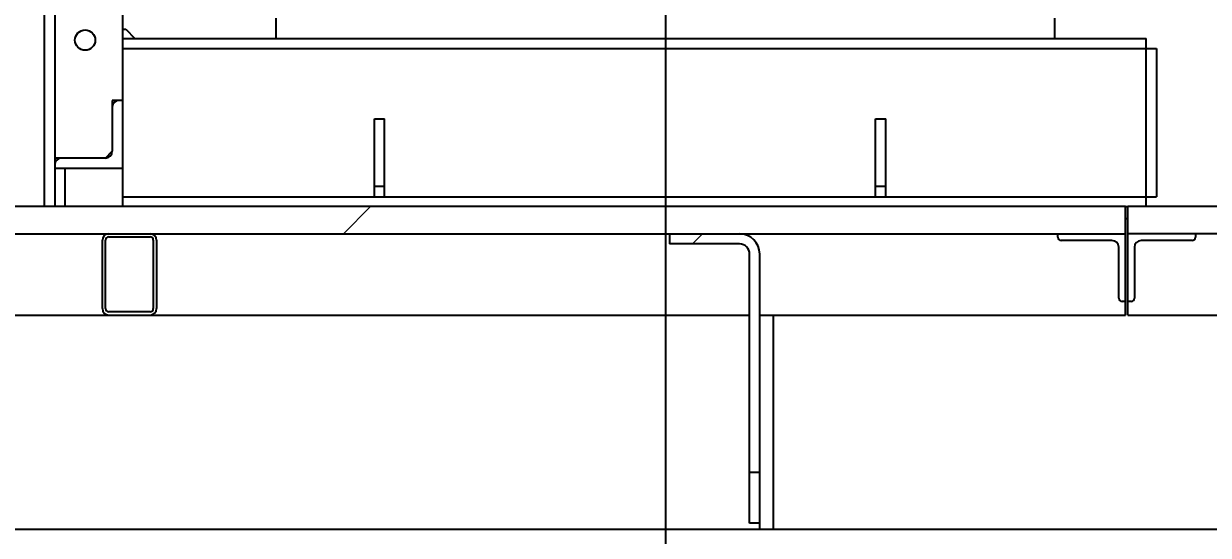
# Model space of a CAD drawing. Header units: millimetres. Extents: x 1293 to 41893, y 1011 to 26911.
# Drawn here: x 30032 to 30773, y 6471 to 6790 of the extents above; entities that cross this region are included whole.
import ezdxf

# ---------------------------------------------------------------- set-up
doc = ezdxf.new("R2010")
doc.units = ezdxf.units.MM
doc.header["$LTSCALE"] = 50
doc.layers.add('CAPA_1', color=7, linetype='Continuous')
doc.layers.add('STRUC', color=4, linetype='Continuous')
doc.styles.add('SLDTEXTSTYLE0', font='TXT', dxfattribs={"width": 0.75})
doc.dimstyles.new('SLDDIMSTYLE0', dxfattribs={"dimtxt": 100, "dimasz": 100, "dimexe": 0, "dimexo": 0.0625, "dimgap": 25, "dimtad": 2, "dimdec": 0, "dimlfac": 1.5, "dimrnd": 1e-09, "dimzin": 12, "dimdsep": 46, "dimtxsty": 'SLDTEXTSTYLE0', "dimsah": 1, "dimcen": 0.09, "dimadec": 0, "dimazin": 3, "dimtfac": 1, "dimtdec": 0, "dimtofl": 0, "dimtmove": 0, "dimatfit": 3, "dimfxl": 1, "dimfrac": 2, "dimtolj": 1, "dimtzin": 12, "dimarcsym": 0})

# ---------------------------------------------------------------- blocks, each defined once
blk = doc.blocks.new('_D_34')
at = {"layer": 'CAPA_1', "transparency": 16777216}
for p, q in [((29824.99, 6979.97), (29824.99, 7372.75)), ((30369.98, 6979.97), (29774.99, 6979.97)), ((29824.99, 6979.97), (29824.99, 6676.03))]:
    blk.add_line(p, q, dxfattribs=at)
for points in [[(29824.99, 6979.97), (29809.61, 6879.97), (29840.38, 6879.97)], [(29824.99, 6676.03), (29840.38, 6776.03), (29809.61, 6776.03)]]:
    blk.add_solid(points, dxfattribs=at)
at = {"layer": 'CAPA_1', "transparency": 16777216, "insert": (29696.09, 7151.09), "char_height": 100, "attachment_point": 1, "rotation": 90, "style": 'SLDTEXTSTYLE0'}
blk.add_mtext('456', dxfattribs=at)
blk = doc.blocks.new('_D_35')
at = {"layer": 'CAPA_1', "transparency": 16777216}
for p, q in [((30433.48, 6916.47), (30433.48, 4682.7)), ((29628.31, 5040.86), (29628.31, 4682.7)), ((29628.31, 4732.7), (30433.48, 4732.7))]:
    blk.add_line(p, q, dxfattribs=at)
for points in [[(29628.31, 4732.7), (29728.31, 4717.31), (29728.31, 4748.08)], [(30433.48, 4732.7), (30333.48, 4748.08), (30333.48, 4717.31)]]:
    blk.add_solid(points, dxfattribs=at)
at = {"layer": 'CAPA_1', "transparency": 16777216, "insert": (29883.11, 4861.6), "char_height": 100, "attachment_point": 1, "style": 'SLDTEXTSTYLE0'}
blk.add_mtext('1208', dxfattribs=at)
blk = doc.blocks.new('_D_36')
at = {"layer": 'CAPA_1', "transparency": 16777216}
for p, q in [((30433.48, 6916.47), (30433.48, 4682.7)), ((31494.97, 5040.86), (31494.97, 4682.7)), ((30433.48, 4732.7), (31494.97, 4732.7))]:
    blk.add_line(p, q, dxfattribs=at)
for points in [[(30433.48, 4732.7), (30533.48, 4717.31), (30533.48, 4748.08)], [(31494.97, 4732.7), (31394.97, 4748.08), (31394.97, 4717.31)]]:
    blk.add_solid(points, dxfattribs=at)
at = {"layer": 'CAPA_1', "transparency": 16777216, "insert": (30816.45, 4861.6), "char_height": 100, "attachment_point": 1, "style": 'SLDTEXTSTYLE0'}
blk.add_mtext('1592', dxfattribs=at)

msp = doc.modelspace()

# ---------------------------------------------------------------- hatches: boundary and pattern name
at = {"layer": 'CAPA_1', "linetype": 'Continuous', "lineweight": 18}
h = msp.add_hatch(dxfattribs=at)
h.set_pattern_fill('ANSI34', color=256, scale=50, style=0)
h.paths.add_polyline_path([(30721.1608899, 6659.0981266), (30721.1608899, 6676.0314599), (29536.8442232, 6676.0314599), (29536.8442232, 6659.0981266)], flags=0)
h = msp.add_hatch(dxfattribs=at)
h.set_pattern_fill('ANSI34', color=256, scale=50, style=0)
h.paths.add_polyline_path([(32835.610707, 6659.0981266), (32835.610707, 6676.0314599), (30722.4942232, 6676.0314599), (30722.4942232, 6659.0981266)], flags=0)
h = msp.add_hatch(dxfattribs=at)
h.set_pattern_fill('ANSI32', color=256, scale=50, angle=3e-322, style=0)
edge = h.paths.add_edge_path(flags=0)
edge.add_arc((30111.3635566, 6612.3621266), 4.064, 270, 360)
edge.add_line((30115.4275566, 6612.3621266), (30115.4275566, 6655.0341266))
edge.add_arc((30111.3635566, 6655.0341266), 4.064, 0, 90)
edge.add_line((30111.3635566, 6659.0981266), (30085.6248899, 6659.0981266))
edge.add_arc((30085.6248899, 6655.0341266), 4.064, 90, 180)
edge.add_line((30081.5608899, 6655.0341266), (30081.5608899, 6612.3621266))
edge.add_arc((30085.6248899, 6612.3621266), 4.064, 180, 270)
edge.add_line((30085.6248899, 6608.2981266), (30111.3635566, 6608.2981266))
edge = h.paths.add_edge_path(flags=0)
edge.add_line((30111.3635566, 6610.3301266), (30085.6248899, 6610.3301266))
edge.add_arc((30085.6248899, 6612.3621266), 2.032, 180, 270, ccw=False)
edge.add_line((30083.5928899, 6612.3621266), (30083.5928899, 6655.0341266))
edge.add_arc((30085.6248899, 6655.0341266), 2.032, 90, 180, ccw=False)
edge.add_line((30085.6248899, 6657.0661266), (30111.3635566, 6657.0661266))
edge.add_arc((30111.3635566, 6655.0341266), 2.032, 0, 90, ccw=False)
edge.add_line((30113.3955566, 6655.0341266), (30113.3955566, 6612.3621266))
edge.add_arc((30111.3635566, 6612.3621266), 2.032, 270, 360, ccw=False)
h = msp.add_hatch(dxfattribs=at)
h.set_pattern_fill('ANSI32', color=256, scale=50, angle=3e-322, style=0)
edge = h.paths.add_edge_path(flags=0)
edge.add_line((30486.1442232, 6646.3981266), (30486.1442232, 6510.1686002))
edge.add_line((30486.1442232, 6510.1686002), (30492.4942232, 6510.1686002))
edge.add_line((30492.4942232, 6510.1686002), (30492.4942232, 6646.3981266))
edge.add_arc((30479.7942232, 6646.3981266), 12.7, 0, 90)
edge.add_line((30479.7942232, 6659.0981266), (30436.1442232, 6659.0981266))
edge.add_line((30436.1442232, 6659.0981266), (30436.1442232, 6652.7481266))
edge.add_line((30436.1442232, 6652.7481266), (30479.7942232, 6652.7481266))
edge.add_arc((30479.7942232, 6646.3981266), 6.35, 0, 90, ccw=False)
h = msp.add_hatch(dxfattribs=at)
h.set_pattern_fill('ANSI32', color=256, scale=50, angle=3e-322, style=0)
edge = h.paths.add_edge_path(flags=0)
edge.add_line((30716.9275566, 6650.6314599), (30716.9275566, 6618.8780732))
edge.add_arc((30719.0408366, 6618.8780732), 2.11328, 180, 270)
edge.add_line((30719.0408366, 6616.7647932), (30721.1608899, 6616.7647932))
edge.add_line((30721.1608899, 6616.7647932), (30721.1608899, 6659.0981266))
edge.add_line((30721.1608899, 6659.0981266), (30678.8275566, 6659.0981266))
edge.add_line((30678.8275566, 6659.0981266), (30678.8275566, 6656.9780732))
edge.add_arc((30680.9408366, 6656.9780732), 2.11328, 180, 270)
edge.add_line((30680.9408366, 6654.8647932), (30712.6942232, 6654.8647932))
edge.add_arc((30712.6942232, 6650.6314599), 4.2333333, 0, 90, ccw=False)
h = msp.add_hatch(dxfattribs=at)
h.set_pattern_fill('ANSI32', color=256, scale=50, angle=3e-322, style=0)
edge = h.paths.add_edge_path(flags=0)
edge.add_line((30722.4942232, 6659.0981266), (30722.4942232, 6616.7647932))
edge.add_line((30722.4942232, 6616.7647932), (30724.6142766, 6616.7647932))
edge.add_arc((30724.6142766, 6618.8780732), 2.11328, 270, 360)
edge.add_line((30726.7275566, 6618.8780732), (30726.7275566, 6650.6314599))
edge.add_arc((30730.9608899, 6650.6314599), 4.2333333, 90, 180, ccw=False)
edge.add_line((30730.9608899, 6654.8647932), (30762.7142766, 6654.8647932))
edge.add_arc((30762.7142766, 6656.9780732), 2.11328, 270, 360)
edge.add_line((30764.8275566, 6656.9780732), (30764.8275566, 6659.0981266))
edge.add_line((30764.8275566, 6659.0981266), (30722.4942232, 6659.0981266))

# ---------------------------------------------------------------- linework, layer by layer
at = {"color": 7, "linetype": 'Continuous', "lineweight": 25}
for p, q in [((30190.1442168, 6781.0021266), (30190.1442168, 6793.7021266)), ((30676.8108834, 6793.7021266), (30676.8108834, 6781.0021266)), ((30094.0942232, 6786.8214599), (30096.1442168, 6786.8214599)), ((30096.1442168, 6786.8214599), (30101.9001489, 6781.0021266)), ((30094.0942232, 6781.0021266), (30734.1442168, 6781.0021266)), ((30734.1442168, 6676.0314599), (30734.1442168, 6781.0021266)), ((30094.0942232, 6774.8214599), (30740.4942168, 6774.8214599)), ((30740.4942168, 6774.8214599), (30740.4942168, 6682.1961266)), ((30251.6025501, 6682.1961266), (30251.6025501, 6730.9641266)), ((30251.6025501, 6730.9641266), (30257.9525501, 6730.9641266)), ((30257.9525501, 6682.1961266), (30257.9525501, 6730.9641266)), ((30564.9358834, 6730.9641266), (30571.2858834, 6730.9641266)), ((30564.9358834, 6682.1961266), (30564.9358834, 6730.9641266)), ((30571.2858834, 6682.1961266), (30571.2858834, 6730.9641266)), ((30251.6025501, 6688.8627932), (30257.9525501, 6688.8627932)), ((30564.9358834, 6688.8627932), (30571.2858834, 6688.8627932)), ((30094.0942232, 6682.1961266), (30740.4942168, 6682.1961266)), ((30721.1608899, 6676.0314599), (29536.8442232, 6676.0314599)), ((30721.1608899, 6608.2981266), (30721.1608899, 6676.0314599)), ((32835.610707, 6676.0314599), (30722.4942232, 6676.0314599)), ((30722.4942232, 6608.2981266), (30722.4942232, 6676.0314599)), ((29530.1775566, 6659.0981266), (30721.1608899, 6659.0981266)), ((30436.1442232, 6659.0981266), (30436.1442232, 6652.7481266)), ((30678.8275566, 6656.9780732), (30678.8275566, 6659.0981266)), ((32835.610707, 6659.0981266), (30722.4942232, 6659.0981266)), ((30764.8275566, 6659.0981266), (30764.8275566, 6656.9780732)), ((30081.5608899, 6612.3621266), (30081.5608899, 6655.0341266)), ((30083.5928899, 6612.3621266), (30083.5928899, 6655.0341266)), ((30085.6248899, 6657.0661266), (30111.3635566, 6657.0661266)), ((30113.3955566, 6655.0341266), (30113.3955566, 6612.3621266)), ((30115.4275566, 6655.0341266), (30115.4275566, 6612.3621266)), ((30479.7942232, 6652.7481266), (30436.1442232, 6652.7481266)), ((30712.6942232, 6654.8647932), (30680.9408366, 6654.8647932)), ((30716.9275566, 6618.8780732), (30716.9275566, 6650.6314599)), ((30726.7275566, 6650.6314599), (30726.7275566, 6618.8780732)), ((30762.7142766, 6654.8647932), (30730.9608899, 6654.8647932)), ((30486.1442232, 6478.2981266), (30486.1442232, 6646.3981266)), ((30492.4942232, 6478.2981266), (30492.4942232, 6646.3981266)), ((30721.1608899, 6616.7647932), (30719.0408366, 6616.7647932)), ((30724.6142766, 6616.7647932), (30722.4942232, 6616.7647932)), ((29759.1608899, 6608.2981266), (30486.1442232, 6608.2981266)), ((30111.3635566, 6610.3301266), (30085.6248899, 6610.3301266)), ((30492.4942232, 6608.2981266), (30721.1608899, 6608.2981266)), ((30722.4942232, 6608.2981266), (30999.4775566, 6608.2981266)), ((30486.1442232, 6510.1686002), (30492.4942232, 6510.1686002)), ((30492.4942232, 6478.2981266), (30486.1442232, 6478.2981266))]:
    msp.add_line(p, q, dxfattribs=at)
for centre, radius, start, end in [((30085.6248899, 6655.0341266), 4.064, 90, 180), ((30111.3635566, 6655.0341266), 4.064, 0, 90), ((30479.7942232, 6646.3981266), 12.7, 0, 90), ((30085.6248899, 6655.0341266), 2.032, 90, 180), ((30111.3635566, 6655.0341266), 2.032, 0, 90), ((30479.7942232, 6646.3981266), 6.35, 0, 90), ((30680.9408366, 6656.9780732), 2.11328, 180, 270), ((30712.6942232, 6650.6314599), 4.2333333, 0, 90), ((30730.9608899, 6650.6314599), 4.2333333, 90, 180), ((30762.7142766, 6656.9780732), 2.11328, 270, 0), ((30719.0408366, 6618.8780732), 2.11328, 180, 270), ((30724.6142766, 6618.8780732), 2.11328, 270, 0), ((30085.6248899, 6612.3621266), 4.064, 180, 270), ((30085.6248899, 6612.3621266), 2.032, 180, 270), ((30111.3635566, 6612.3621266), 4.064, 270, 0), ((30111.3635566, 6612.3621266), 2.032, 270, 0)]:
    msp.add_arc(centre, radius, start, end, dxfattribs=at)
at = {"layer": 'STRUC', "linetype": 'Continuous', "lineweight": 25}
for p, q in [((30094.0942232, 6913.3487932), (30094.0942232, 6676.0314599)), ((30051.7608899, 6906.9987932), (30051.7608899, 6676.0314599)), ((30045.4108899, 6676.0314599), (30045.4108899, 6842.6821266)), ((30094.0942232, 6742.3487932), (30087.7442232, 6742.3487932)), ((30087.7442232, 6742.3487932), (30087.7442232, 6710.5987932)), ((30083.5108899, 6706.3654599), (30087.7442232, 6710.5987932)), ((30083.5108899, 6706.3654599), (30051.7608899, 6706.3654599)), ((30051.7608899, 6700.0154599), (30094.0942232, 6700.0154599)), ((30058.1108899, 6700.0154599), (30058.1108899, 6676.0314599)), ((30721.1608899, 6676.0154599), (30722.4942232, 6676.0154599)), ((30721.1608899, 6668.5647932), (30722.4942232, 6668.5647932)), ((30492.5608899, 6474.5087932), (30492.5608899, 6608.2981266)), ((30501.0275566, 6474.5087932), (30501.0275566, 6608.2981266)), ((29523.8275566, 6474.5087932), (32835.610707, 6474.5087932))]:
    msp.add_line(p, q, dxfattribs=at)
msp.add_circle((30070.7608899, 6780.0154599), 6.35, dxfattribs=at)
for centre, start, end in [((30091.9775566, 6738.1154599), 90, 180), ((30083.5108899, 6710.5987932), 270, 0), ((30055.9942232, 6702.1321266), 90, 180)]:
    msp.add_arc(centre, 4.2333333, start, end, dxfattribs=at)

# ---------------------------------------------------------------- dimensions: what is measured, and where the dimension line sits
at = {"layer": 'CAPA_1'}
for base, p1, p2, angle, picture, middle in [((29824.9938655, 6676.0314599), (30433.4775501, 6979.9687932), (29536.8442232, 6676.0314599), 90, '_D_34', (29824.9938655, 7261.9200793)), ((30433.4775501, 4732.6981266), (29628.3062232, 5104.3581266), (30433.4775501, 6979.9687932), 0, '_D_35', (30030.8918867, 4732.6981266)), ((31494.9728899, 4732.6981266), (30433.4775501, 6979.9687932), (31494.9728899, 5104.3581266), 0, '_D_36', (30964.22522, 4732.6981266))]:
    dim = msp.add_linear_dim(base=base, p1=p1, p2=p2, angle=angle, dimstyle='SLDDIMSTYLE0', dxfattribs=at)
    dim.commit()
    dim.dimension.update_dxf_attribs({"geometry": picture, "text_midpoint": middle, "dimtype": 160})

doc.saveas('drawing.dxf')
